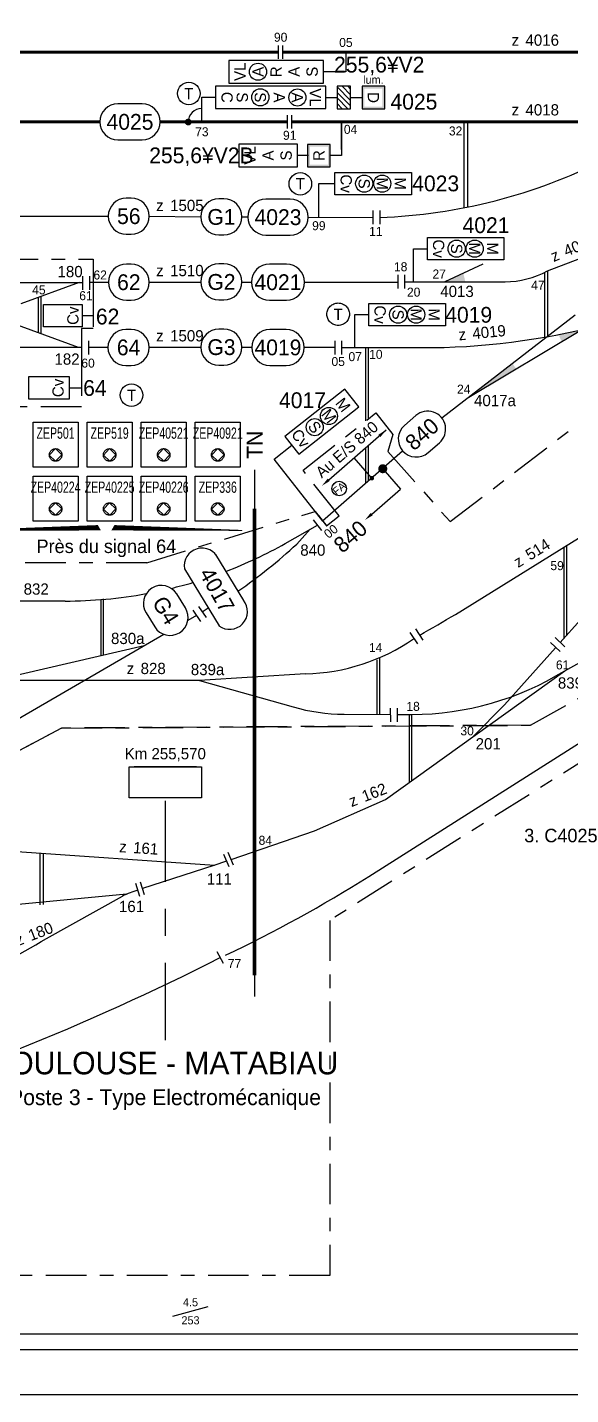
# Model space of a CAD drawing. Header units: metres. Extents: x 0 to 4410, y 0 to 594.
# Drawn here: x 1283.7 to 1404.3, y 0 to 303.5 of the extents above; entities that cross this region are included whole.
import ezdxf
from ezdxf.enums import TextEntityAlignment as Align

# ---------------------------------------------------------------- set-up
doc = ezdxf.new("R2010")
doc.units = ezdxf.units.M
doc.linetypes.add('AXES', pattern=[36, 18, -6, 6, -6])
doc.linetypes.add('CONTINU', pattern=[5000, 5000, 0])
for name, color, linetype in [('FORMAT', 7, 'Continuous'), ('PRI ES', 7, 'Continuous'), ('PROFIL', 7, 'Continuous'), ('ptce', 7, 'CONTINU'), ('voies', 7, 'Continuous')]:
    doc.layers.add(name, color=color, linetype=linetype)
doc.layers.add('Pk invisible', color=250, linetype='Continuous', plot=False)
doc.styles.add('es_norme', font='es_isocp.shx')
doc.styles.add('ISO8C1', font='es_isocp.shx')
doc.styles.add('SIMPLEX', font='simplex', dxfattribs={"width": 0.7})

# ---------------------------------------------------------------- blocks, each defined once
blk = doc.blocks.new('TCR')
at = {"linetype": 'Continuous'}
for p, q in [((2.5, 7.5), (-2.5, 7.5)), ((-2.5, 7.5), (-2.5, 2.5)), ((2.5, 2.5), (2.5, 7.5)), ((-2.5, 2.5), (0, 2.5)), ((0, 0), (0, 2.5)), ((0, 2.5), (2.5, 2.5))]:
    blk.add_line(p, q, dxfattribs=at)
for points in [[(-2.5, 7.5), (2.5, 7.5), (-2, 7), (2, 7)], [(-2.5, 2.5), (-2.5, 7.5), (-2, 3), (-2, 7)], [(2.5, 7.5), (2.5, 2.5), (2, 7), (2, 3)], [(2.5, 2.5), (-2.5, 2.5), (2, 3), (-2, 3)]]:
    blk.add_solid(points, dxfattribs=at)
at = {"linetype": 'Continuous', "style": 'SIMPLEX', "width": 0.7}
blk.add_attdef('OO', text='', height=2.5, dxfattribs=at).set_placement((0, 5), align=Align.MIDDLE)
blk = doc.blocks.new('*X20')
at = {"color": 0, "linetype": 'Continuous'}
for p, q in [((200.5, 65.62), (202.38, 67.5)), ((200.5, 66.86), (201.14, 67.5)), ((200.62, 64.5), (203.62, 67.5)), ((201.86, 64.5), (204.86, 67.5)), ((203.09, 64.5), (205.5, 66.91)), ((204.33, 64.5), (205.5, 65.67))]:
    blk.add_line(p, q, dxfattribs=at)
blk = doc.blocks.new('BJ')
at = {"linetype": 'Continuous'}
for p, q in [((2.5, 5.5), (-2.5, 5.5)), ((-2.5, 5.5), (-2.5, 2.5)), ((2.5, 2.5), (2.5, 5.5)), ((-2.5, 2.5), (0, 2.5)), ((0, 0), (0, 2.5)), ((0, 2.5), (2.5, 2.5))]:
    blk.add_line(p, q, dxfattribs=at)
blk.add_blockref('*X20', (-203, -62), dxfattribs=at)
blk = doc.blocks.new('JOINT')
for p, q in [((-0.75, 1.5), (-0.75, -1.5)), ((0.75, 1.5), (0.75, -1.5))]:
    blk.add_line(p, q)
blk = doc.blocks.new('nzone')
at = {"style": 'es_norme'}
blk.add_text('z', height=2.5, dxfattribs=at).set_placement((-1.78, 1.41))
blk.add_attdef('ZONE', (1.31, 1.41), '', height=2.5, dxfattribs=at)
blk = doc.blocks.new('TEL')
blk.add_circle((0, 0), 2.5)
at = {"linetype": 'Continuous', "style": 'ISO8C1'}
blk.add_attdef('TEXTEG', text='', height=2.5, dxfattribs=at).set_placement((-4, -1), align=Align.RIGHT)
at = {"style": 'ISO8C1'}
blk.add_attdef('OO', text='', height=2.5, dxfattribs=at).set_placement((0, 0), align=Align.MIDDLE)
at = {"linetype": 'Continuous', "style": 'ISO8C1'}
blk.add_attdef('TEXTED', (4, -1), '', height=2.5, dxfattribs=at)
blk = doc.blocks.new('FLSIG-DR')
at = {"linetype": 'Continuous'}
blk.add_lwpolyline([(2.12, -2.12, 0, 0.8, 0), (1.39, -1.39, 0, 0, 0), (0, 0, 0, 0, 0)], format="xyseb", dxfattribs=at)
blk = doc.blocks.new('zep')
for p, q in [((0, 10), (10, 10)), ((0, 0), (0, 10)), ((10, 10), (10, 0)), ((10, 0), (0, 0))]:
    blk.add_line(p, q)
at = {"linetype": 'CONTINU'}
blk.add_lwpolyline([(6.39, 2.72), (4.98, 4.09), (3.61, 2.68), (5.02, 1.31)], close=True, dxfattribs=at)
blk.add_circle((5, 2.7), 1.39, dxfattribs=at)
at = {"linetype": 'CONTINU', "style": 'ISO8C1', "width": 0.7}
blk.add_attdef('1L', text='', height=2.5, dxfattribs=at).set_placement((5, 6.29), align=Align.CENTER)
blk = doc.blocks.new('DECLIV1')
blk.add_line((-3.91, -1.05), (3.91, 1.05))
at = {"linetype": 'CONTINU', "style": 'ISO8C1', "flags": 1}
blk.add_attdef('PK', text='', height=1.8, dxfattribs=at).set_placement((0, 6.39), align=Align.MIDDLE)
at = {"color": 0, "linetype": 'Continuous', "style": 'ISO8C1'}
for tag, p in [('DECLI', (0, 2)), ('DISTANCE', (0, -2))]:
    blk.add_attdef(tag, text='', height=1.8, dxfattribs=at).set_placement(p, align=Align.MIDDLE)

msp = doc.modelspace()

# ---------------------------------------------------------------- linework, layer by layer
at = {"linetype": 'Continuous'}
for p, q in [((1353.398, 276.377), (1353.398, 282.524)), ((1353.398, 282.524), (1353.398, 275.024)), ((1348.398, 261.307), (1348.398, 268.807)), ((1277.083, 261.589), (1301.662, 261.589)), ((1310.771, 261.559), (1322.218, 261.448)), ((1331.327, 261.417), (1332.633, 261.413)), ((1346.029, 261.362), (1360.398, 261.307)), ((1399.157, 249.414), (1436.802, 263.862)), ((1376.408, 247.048), (1384.88, 251.024)), ((1398.451, 249.053), (1398.451, 234.725)), ((1399.157, 249.414), (1399.157, 234.893)), ((1222.616, 246.87), (1295.936, 246.87)), ((1295.185, 246.858), (1282.26, 242.123)), ((1297.502, 246.927), (1301.675, 246.927)), ((1310.757, 246.927), (1322.219, 246.927)), ((1331.327, 246.927), (1333.416, 246.927)), ((1345.215, 246.927), (1365.809, 246.927)), ((1367.409, 247.041), (1389.708, 247.041)), ((1295.085, 232.445), (1271.684, 240.974)), ((1375.684, 216.788), (1405.258, 239.655)), ((1381.705, 221.426), (1406.882, 236.48)), ((1295.686, 232.452), (1218.331, 232.452)), ((1301.581, 232.452), (1297.254, 232.452)), ((1322.219, 232.452), (1310.757, 232.452)), ((1333.495, 232.452), (1331.327, 232.452)), ((1351.911, 232.452), (1345.136, 232.452)), ((1353.409, 232.403), (1373.672, 232.403)), ((1358.849, 216.19), (1358.849, 232.403)), ((1359.411, 216.634), (1359.411, 232.403)), ((1349.238, 193.943), (1366.99, 209.497)), ((1358.849, 202.288), (1358.849, 210.235)), ((1359.411, 202.777), (1359.411, 210.723)), ((1334.087, 205.271), (1334.087, 192.231)), ((1362.576, 205.525), (1366.51, 200.994)), ((1334.087, 197.687), (1334.087, 88.346)), ((1340.939, 188.915), (1348.061, 193.013)), ((1346.438, 192.079), (1343.503, 188.784)), ((1378.73, 173.203), (1408.138, 191.45)), ((1401.955, 166.973), (1415.829, 182.527)), ((1289.153, 176.157), (1220.238, 176.157)), ((1292.062, 176.157), (1289.153, 176.157)), ((1323.849, 174.589), (1322.527, 173.697)), ((1321.229, 172.944), (1319.309, 171.829)), ((1314.023, 168.762), (1258.246, 136.39)), ((1309.591, 166.189), (1276.728, 158.559)), ((1389.584, 153.122), (1400.882, 165.772)), ((1402.95, 160.665), (1409.818, 164.462)), ((1313.693, 158.527), (1271.005, 158.527)), ((1321.932, 158.539), (1342.691, 152.676)), ((1345.442, 159.991), (1321.935, 158.522)), ((1363.156, 132.094), (1402.977, 160.675)), ((1382.619, 146.06), (1389.584, 153.122)), ((1353.978, 151.051), (1364.276, 150.984)), ((1365.719, 150.974), (1369.058, 150.99)), ((1306.267, 139.33), (1322.358, 139.33)), ((1306.267, 132.487), (1306.267, 139.33)), ((1321.208, 139.33), (1307.417, 139.33)), ((1321.208, 139.33), (1307.417, 139.33)), ((1322.358, 139.33), (1322.358, 132.487)), ((1322.358, 132.487), (1306.267, 132.487)), ((1347.462, 125.151), (1363.156, 132.094)), ((1328.91, 118.784), (1347.462, 125.151)), ((1280.295, 120.647), (1325.236, 117.553)), ((1325.146, 117.492), (1327.961, 118.458)), ((1328.514, 117.164), (1327.336, 119.923)), ((1329.434, 117.556), (1328.256, 120.315)), ((1325.121, 117.476), (1309.246, 112.324)), ((1308.663, 110.567), (1307.78, 113.434)), ((1309.676, 110.921), (1308.792, 113.788)), ((1305.706, 111.059), (1266.04, 107.342)), ((1287.962, 101.239), (1304.804, 110.657)), ((1327.236, 95.687), (1325.809, 98.326))]:
    msp.add_line(p, q, dxfattribs=at)
for p, q in [((1380.589, 282.524), (1380.589, 263.45)), ((1381.411, 282.524), (1381.411, 263.613)), ((1351.962, 266.307), (1351.962, 271.307)), ((1351.962, 271.307), (1368.962, 271.307)), ((1368.962, 271.307), (1368.962, 266.307)), ((1348.398, 268.807), (1351.962, 268.807)), ((1348.398, 261.307), (1348.398, 266.979)), ((1368.962, 266.307), (1351.962, 266.307)), ((1372.476, 251.868), (1372.476, 256.868)), ((1372.476, 256.868), (1389.476, 256.868)), ((1389.476, 256.868), (1389.476, 251.868)), ((1369.398, 254.368), (1372.476, 254.368)), ((1369.398, 247.041), (1369.398, 254.368)), ((1389.476, 251.868), (1372.476, 251.868)), ((1298.317, 246.87), (1298.317, 239.495)), ((1287.311, 241.995), (1295.899, 241.995)), ((1287.311, 236.995), (1287.311, 241.995)), ((1295.899, 241.995), (1295.899, 236.995)), ((1359.488, 237.23), (1359.488, 242.23)), ((1359.488, 242.23), (1376.488, 242.23)), ((1376.488, 242.23), (1376.488, 237.23)), ((1295.899, 236.995), (1287.311, 236.995)), ((1298.317, 239.495), (1295.899, 239.495)), ((1356.411, 239.73), (1359.488, 239.73)), ((1356.411, 232.403), (1356.411, 239.73)), ((1356.411, 232.403), (1356.411, 238.12)), ((1376.488, 237.23), (1359.488, 237.23)), ((1295.686, 232.452), (1295.686, 223.46)), ((1284.01, 220.96), (1284.01, 225.96)), ((1284.01, 225.96), (1293.01, 225.96)), ((1293.01, 225.96), (1293.01, 220.96)), ((1293.044, 223.46), (1295.686, 223.46)), ((1293.01, 220.96), (1284.01, 220.96))]:
    msp.add_line(p, q)
at = {"linetype": 'AXES'}
for p, q in [((1321.935, 158.522), (1313.693, 158.527)), ((1314.264, 131.83), (1314.264, 78.651))]:
    msp.add_line(p, q, dxfattribs=at)
at = {"const_width": 0.7}
for points in [[(971.911, 298), (1339.411, 298)], [(1340.411, 298), (1449.411, 298)], [(973.411, 282.524), (1299.785, 282.524)], [(1313.181, 282.524), (1341.398, 282.524)], [(1342.398, 282.524), (1425.942, 282.524)]]:
    msp.add_lwpolyline(points, dxfattribs=at)
at = {"linetype": 'Continuous'}
for points in [[(1354.397, 298.139), (1354.397, 293.639), (1349.397, 293.639)], [(1322.398, 282.47), (1322.398, 287.97), (1325.46, 287.97)], [(1346.127, 275.054), (1346.127, 275.054), (1343.627, 275.054)], [(1349.285, 193.886), (1338.451, 207.629), (1342.377, 210.724)], [(1360.141, 195.464), (1366.51, 200.994)], [(1325.488, 186.493), (1331.677, 176.263)], [(1359.46, 115.023), (1423.417, 155.556)]]:
    msp.add_lwpolyline(points, dxfattribs=at)
for points in [[(1349.397, 296.139), (1328.397, 296.139), (1328.397, 291.139), (1349.397, 291.139)], [(1325.46, 285.47), (1349.929, 285.47), (1349.929, 290.47), (1325.46, 290.47)], [(1343.627, 277.554), (1330.627, 277.554), (1330.627, 272.554), (1343.627, 272.554)], [(1343.925, 208.761), (1357.275, 219.286), (1354.18, 223.212), (1340.83, 212.688)]]:
    msp.add_lwpolyline(points, close=True, dxfattribs=at)
for points, format in [([(1303.785, 278.524), (1309.181, 278.524, 1), (1309.181, 286.524), (1303.785, 286.524, 1), (1303.785, 278.524, 1)], "xyb"), ([(1305.662, 257.589), (1306.771, 257.589, 1), (1306.771, 265.589), (1305.662, 265.589, 1), (1305.662, 257.589, 1)], "xyb"), ([(1326.218, 257.417), (1327.327, 257.417, 1), (1327.327, 265.417), (1326.218, 265.417, 1), (1326.218, 257.417, 1)], "xyb"), ([(1336.617, 257.382), (1342.014, 257.362, 1), (1342.044, 265.362), (1336.648, 265.382, 1), (1336.617, 257.382, 1)], "xyb"), ([(1305.675, 242.927), (1306.757, 242.927, 1), (1306.757, 250.927), (1305.675, 250.927, 1), (1305.675, 242.927, 1)], "xyb"), ([(1326.218, 242.993), (1327.327, 242.993, 1), (1327.327, 250.993), (1326.218, 250.993, 1), (1326.218, 242.993, 1)], "xyb"), ([(1337.416, 242.927), (1341.215, 242.927, 1), (1341.215, 250.927), (1337.416, 250.927, 1), (1337.416, 242.927, 1)], "xyb"), ([(1305.581, 228.452), (1306.757, 228.452, 1), (1306.757, 236.452), (1305.581, 236.452, 1), (1305.581, 228.452, 1)], "xyb"), ([(1326.218, 228.517), (1327.327, 228.517, 1), (1327.327, 236.517), (1326.218, 236.517, 1), (1326.218, 228.517, 1)], "xyb"), ([(1337.495, 228.452), (1341.136, 228.452, 1), (1341.136, 236.452), (1337.495, 236.452, 1), (1337.495, 228.452, 1)], "xyb"), ([(1372.633, 209.099), (1375.162, 211.296, 1), (1369.917, 217.336), (1367.388, 215.14, 1), (1372.633, 209.099, 1)], "xyb"), ([(1269.469, 194.426, 0, 0, 0), (1270.969, 191.828, 0.2, 1.2, 0), (1299.686, 192.428, 0, 0, 0), (1301.186, 189.83, 0, 0, 0), (1302.686, 192.428, 1.2, 0.2, 0), (1331.402, 191.828, 0, 0, 0), (1332.902, 194.426, 0, 0, 0)], "xyseb"), ([(1358.631, 194.153, 0, 0.7, 0), (1360.141, 195.464, 0.7, 0.7, 0)], "xyseb"), ([(1326.108, 185.486, 0.8881435), (1318.569, 183.289), (1326.239, 170.65)], "xyb"), ([(1310.051, 173.509), (1311.973, 170.417, 1), (1318.767, 174.64), (1316.845, 177.732, 1), (1310.051, 173.509, 1)], "xyb"), ([(1326.228, 170.657, 0.8881435), (1331.639, 176.348, 0.8881435)], "xyb")]:
    msp.add_lwpolyline(points, format=format, dxfattribs=at)
for points, const_width in [([(1319.023, 282.47, 1), (1319.773, 282.47, 1)], 0.75), ([(1362.076, 205.525, 1), (1363.076, 205.525, 1)], 1)]:
    msp.add_lwpolyline(points, format="xyb", close=True, dxfattribs=dict(at, const_width=const_width))
at = {"linetype": 'AXES', "ltscale": 0.5}
for points in [[(1258.865, 271.01), (1277.083, 271.01), (1277.083, 252.051), (1298.317, 252.051), (1298.317, 236.67), (1295.686, 236.67), (1295.686, 219.295), (1267.935, 219.295)], [(1993.417, 229.198), (1683.445, 229.198), (1683.445, 158.298), (1640.921, 158.298), (1640.921, 229.198), (1547.311, 229.198), (1350.796, 105.258), (1350.796, 26.431), (945.479, 26.431)], [(1310.204, 184.672), (1267.744, 184.672), (1267.744, 200.593), (1271.627, 200.593), (1271.627, 219.295)], [(1310.204, 184.672), (1347.568, 196.063), (1350.095, 192.861), (1352.889, 195.065), (1344.903, 205.186), (1361.013, 217.898), (1364.792, 213.109), (1363.697, 209.341), (1377.505, 193.783)], [(1377.505, 193.783), (1408.792, 217.643), (1436.231, 184.168)], [(945.479, 141.105), (1217.483, 141.105), (1229.254, 115.143), (1291.295, 147.955), (1395.368, 148.583), (1426.816, 166.286)], [(1395.368, 148.583), (1395.368, 148.583), (1291.295, 147.955), (1229.254, 115.143), (1217.483, 141.105), (945.479, 141.105)]]:
    msp.add_lwpolyline(points, dxfattribs=at)
at = {"linetype": 'Continuous', "const_width": 0.8}
msp.add_lwpolyline([(1334.087, 196.64), (1334.087, 93.098)], dxfattribs=at)
at = {"linetype": 'Continuous'}
for centre, radius in [((1334.897, 293.639), 1.9), ((1335.398, 287.97), 1.9), ((1343.638, 287.935), 1.9), ((1350.623, 217.225), 1.9), ((1347.482, 214.749), 1.9), ((1352.898, 201.114), 1.615)]:
    msp.add_circle(centre, radius, dxfattribs=at)
for centre in [(1358.462, 268.807), (1362.462, 268.807), (1378.976, 254.368), (1382.976, 254.368), (1365.988, 239.73), (1369.988, 239.73)]:
    msp.add_circle(centre, 1.9)
for centre, radius, start, end in [((1322.398, 282.47), 3, 90, 180), ((1357.514, 382.137), 120.91, 272.0783, 296.66551), ((1389.708, 267.041), 20, 270, 298.19235), ((1371.737, 386.376), 153.985, 270.71984, 285.61562), ((1292.062, 276.157), 100, 290.91878, 299.25939), ((1261.018, 278.646), 121.979, 304.69104, 312.54918), ((1292.062, 276.157), 100, 283.63113, 286.46678), ((1292.062, 276.157), 100, 270, 280.38644), ((662.133, 1397.15), 1418.294, 299.977332, 300.348109), ((1344.372, 204.097), 44.12, 271.38964, 304.60273), ((1368.906, 215.722), 64.732, 270.13456, 301.72995), ((1353.978, 191.051), 40, 253.61057, 270), ((1199.24, 368.656), 300, 295.34716, 302.28064), ((1317.468, 83.461), 30, 107.95114, 114.96817), ((1007.112, 588.565), 562.462, 295.48251, 299.95519), ((1064.727, 614.567), 580.014, 286.990749, 296.831551)]:
    msp.add_arc(centre, radius, start, end, dxfattribs=at)
at = {"layer": 'FORMAT', "linetype": 'Continuous', "ltscale": 0.8}
for points in [[(0, 0), (4410, 0), (4410, 594), (0, 594)], [(10, 10), (4400, 10), (4400, 584), (10, 584)]]:
    msp.add_lwpolyline(points, close=True, dxfattribs=at)
at = {"layer": 'Pk invisible', "linetype": 'Continuous'}
for p, q in [((1286.193, 235.686), (1286.193, 243.564)), ((1286.755, 235.481), (1286.755, 243.77)), ((1402.868, 167.997), (1402.868, 188.18)), ((1403.43, 168.627), (1403.43, 188.529)), ((1300.069, 163.978), (1300.069, 176.524)), ((1300.631, 164.109), (1300.631, 176.616)), ((1361.362, 151.003), (1361.362, 163.103)), ((1361.924, 150.999), (1361.924, 163.446)), ((1368.496, 135.927), (1368.496, 150.956)), ((1369.058, 136.33), (1369.058, 150.99)), ((1286.538, 108.699), (1286.538, 120.217)), ((1287.304, 108.793), (1287.304, 120.165))]:
    msp.add_line(p, q, dxfattribs=at)
at = {"layer": 'PRI ES'}
for p, q in [((1295.936, 248.244), (1295.936, 245.244)), ((1297.502, 248.244), (1297.502, 245.244)), ((1295.686, 233.897), (1295.686, 230.897)), ((1297.254, 233.897), (1297.254, 230.897))]:
    msp.add_line(p, q, dxfattribs=at)
at = {"layer": 'PROFIL', "linetype": 'Continuous'}
msp.add_line((141.967, 13.5), (2552.917, 13.5), dxfattribs=at)
at = {"layer": 'ptce', "linetype": 'Continuous'}
msp.add_line((1360.148, 203.416), (1356.214, 207.947), dxfattribs=at)
msp.add_lwpolyline([(1350.598, 203.07), (1363.34, 214.134)], dxfattribs=at)
for points in [[(1363.34, 214.134, 0, 0.7, 0), (1361.83, 212.823, 0.7, 0.7, 0)], [(1349.088, 201.759, 0, 0.7, 0), (1350.598, 203.07, 0.7, 0.7, 0)]]:
    msp.add_lwpolyline(points, format="xyseb", dxfattribs=at)
at = {"layer": 'ptce', "linetype": 'Continuous', "const_width": 0.5}
msp.add_lwpolyline([(1359.898, 203.416, 1), (1360.398, 203.416, 1)], format="xyb", close=True, dxfattribs=at)
at = {"layer": 'voies', "linetype": 'Continuous'}
for p, q in [((1339.411, 296.5), (1339.411, 299.5)), ((1340.411, 296.5), (1340.411, 299.5)), ((1341.398, 281.024), (1341.398, 284.024)), ((1342.398, 281.024), (1342.398, 284.024))]:
    msp.add_line(p, q, dxfattribs=at)
for points in [[(1376.392, 247.041), (1380.464, 248.956), (1380.892, 247.041)], [(1406.814, 236.439), (1402.284, 233.703), (1401.568, 235.308)], [(1381.682, 221.426), (1392.208, 227.617), (1391.405, 228.844)]]:
    msp.add_solid(points, dxfattribs=at)

# ---------------------------------------------------------------- block references
at = {"linetype": 'Continuous'}
for name, p, values in [('nzone', (1392.941, 298), {'ZONE': '4016'}), ('nzone', (1392.941, 282.524), {'ZONE': '4018'}), ('TEL', (1344.29, 268.775), {'OO': 'T'}), ('TEL', (1306.83, 221.836), {'OO': 'T'}), ('zep', (1284.962, 205.887), {'1L': 'ZEP501'}), ('zep', (1296.962, 205.887), {'1L': 'ZEP519'}), ('zep', (1308.962, 205.887), {'1L': 'ZEP40521'}), ('zep', (1320.962, 205.887), {'1L': 'ZEP40921'}), ('zep', (1284.962, 193.887), {'1L': 'ZEP40224'}), ('zep', (1296.962, 193.887), {'1L': 'ZEP40225'}), ('zep', (1308.962, 193.887), {'1L': 'ZEP40226'}), ('zep', (1320.962, 193.887), {'1L': 'ZEP336'})]:
    msp.add_blockref(name, p, dxfattribs=at).add_auto_attribs(values)
at = {"color": 4, "linetype": 'Continuous'}
msp.add_blockref('TEL', (1319.529, 288.797), dxfattribs=at).add_auto_attribs({'OO': 'T'})
at = {"linetype": 'Continuous'}
for name, p, rotation in [('BJ', (1349.928, 287.905), 270), ('FLSIG-DR', (1342.377, 210.724), 291.7159679724258), ('FLSIG-DR', (1342.377, 210.724), 323.1883973280033)]:
    msp.add_blockref(name, p, dxfattribs=dict(at, rotation=rotation))
ref = msp.add_blockref('TCR', (1355.501, 287.905), dxfattribs=dict(rotation=270))
ref.add_attrib('OO', 'D', dxfattribs={"linetype": 'CONTINU', "height": 2.5, "rotation": 270, "style": 'es_norme'}).set_placement((1360.501, 287.905), align=Align.MIDDLE)
ref = msp.add_blockref('TCR', (1353.398, 275.024), dxfattribs=dict(at, rotation=90))
ref.add_attrib('OO', 'R', dxfattribs={"linetype": 'CONTINU', "height": 2.5, "rotation": 90, "style": 'es_norme'}).set_placement((1348.398, 275.024), align=Align.MIDDLE)
for p, values in [((1314.07, 261.307), {'ZONE': '1505'}), ((1314.07, 246.852), {'ZONE': '1510'}), ((1314.07, 232.377), {'ZONE': '1509'}), ((1281.571, 176.157), {'ZONE': '832'}), ((1307.528, 158.527), {'ZONE': '828'})]:
    msp.add_blockref('nzone', p).add_auto_attribs(values)
for p in [(1361.148, 261.307), (1366.661, 247.049), (1352.661, 232.411)]:
    msp.add_blockref('JOINT', p)
at = {"linetype": 'Continuous', "rotation": 22.49103795224171}
msp.add_blockref('nzone', (1402.678, 250.765), dxfattribs=at).add_auto_attribs({'ZONE': '4021'})
for p, rotation, values in [((1381.415, 232.76), 5.432070561738105, {'ZONE': '4019'}), ((1394.885, 183.208), 31.76994086925614, {'ZONE': '514'}), ((1357.814, 129.731), 21.126409526137, {'ZONE': '162'}), ((1305.704, 118.898), 356.0615806961168, {'ZONE': '161'}), ((1283.772, 98.856), 21.126409526137, {'ZONE': '180'})]:
    msp.add_blockref('nzone', p, dxfattribs=dict(rotation=rotation)).add_auto_attribs(values)
for p, rotation in [((1348.649, 193.478), 38.30676563294413), ((1370.049, 168.331), 33.60419669153192), ((1365.018, 150.857), 0.465881636422308)]:
    msp.add_blockref('JOINT', p, dxfattribs=dict(rotation=rotation))
at = {"xscale": -1}
for p, rotation in [((1321.904, 173.288), 34.47690136995519), ((1401.393, 166.494), 226.5807781179931)]:
    msp.add_blockref('JOINT', p, dxfattribs=dict(at, rotation=rotation))
at = {"layer": 'PROFIL', "linetype": 'Continuous'}
msp.add_blockref('DECLIV1', (1319.907, 18.5), dxfattribs=at).add_auto_attribs({'DECLI': '4.5', 'DISTANCE': '253'})
at = {"layer": 'ptce', "linetype": 'Continuous'}
msp.add_blockref('TEL', (1352.68, 239.814), dxfattribs=at).add_auto_attribs({'OO': 'T'})

# ---------------------------------------------------------------- texts
at = {"linetype": 'Continuous', "style": 'es_norme'}
for s, height, p in [('05', 2, (1354.397, 300.139)), ('4025', 3.5, (1306.483, 282.524)), ('73', 2, (1322.428, 280.315)), ('04', 2, (1355.435, 280.854)), ('56', 3.5, (1306.216, 261.589)), ('G1', 3.5, (1326.773, 261.417)), ('62', 3.5, (1306.216, 246.927)), ('G2', 3.5, (1326.773, 246.993)), ('4021', 3.5, (1339.316, 246.927)), ('64', 3.5, (1306.169, 232.452)), ('G3', 3.5, (1326.773, 232.517))]:
    msp.add_text(s, height=height, dxfattribs=at).set_placement(p, align=Align.MIDDLE)
for s, height, rotation, p in [('VL', 2.5, 90, (1330.897, 293.639)), ('A', 2.5, 90, (1334.897, 293.639)), ('R', 2.5, 90, (1338.897, 293.639)), ('A', 2.5, 90, (1342.897, 293.639)), ('S', 2.5, 90, (1346.897, 293.639)), ('C', 2.5, 270, (1328.02, 287.97)), ('S', 2.5, 270, (1331.398, 287.97)), ('S', 2.5, 270, (1335.398, 287.97)), ('A', 2.5, 270, (1339.638, 287.935)), ('A', 2.5, 270, (1343.638, 287.935)), ('VL', 2.5, 270, (1347.638, 287.935)), ('VL', 2.5, 90, (1333.127, 275.054)), ('A', 2.5, 90, (1337.127, 275.054)), ('S', 2.5, 90, (1341.127, 275.054)), ('4023', 3.5, 359.78155, (1339.331, 261.372)), ('M', 2.5, 308.04737, (1350.623, 217.225)), ('M', 2.5, 308.04737, (1353.764, 219.701)), ('S', 2.5, 308.04737, (1347.482, 214.749)), ('Au E/S 840', 2.5, 41, (1354.575, 209.834)), ('840', 3.5, 40.96833, (1371.275, 213.218)), ('Cv', 2.5, 308.04737, (1344.341, 212.272))]:
    msp.add_text(s, height=height, rotation=rotation, dxfattribs=at).set_placement(p, align=Align.MIDDLE)
at = {"linetype": 'Continuous', "lineweight": 50, "style": 'es_norme'}
msp.add_text('255,6¥V2', height=3.5, dxfattribs=at).set_placement((1361.791, 294.92), align=Align.MIDDLE)
at = {"style": 'es_norme'}
for s, height, p in [('lum.', 1.8, (1360.49, 291.868)), ('32', 2, (1378.741, 280.499)), ('99', 2, (1348.392, 259.464)), ('62', 2, (1299.857, 248.528)), ('47', 2, (1397.01, 246.289)), ('20', 2, (1369.437, 244.722)), ('07', 2, (1356.454, 230.408)), ('10', 2, (1361.041, 230.911)), ('60', 2, (1297.168, 228.968)), ('84', 2, (1336.509, 123.051))]:
    msp.add_text(s, height=height, dxfattribs=at).set_placement(p, align=Align.MIDDLE_CENTER)
at = {"linetype": 'Continuous', "lineweight": 50, "style": 'es_norme'}
for s, p in [('4025', (1369.494, 286.993)), ('255,6¥V2B', (1322.331, 275.083))]:
    msp.add_text(s, height=3.5, dxfattribs=at).set_placement(p, align=Align.MIDDLE_CENTER)
at = {"style": 'es_norme'}
for s, rotation, p in [('Cv', 270, (1354.462, 268.807)), ('S', 270, (1358.462, 268.807)), ('M', 270, (1362.462, 268.807)), ('M', 270, (1366.462, 268.807)), ('Cv', 270, (1374.976, 254.368)), ('S', 270, (1378.976, 254.368)), ('M', 270, (1382.976, 254.368)), ('M', 270, (1386.976, 254.368)), ('Cv', 90, (1293.811, 239.495)), ('Cv', 270, (1361.988, 239.73)), ('S', 270, (1365.988, 239.73)), ('M', 270, (1369.988, 239.73)), ('M', 270, (1373.988, 239.73)), ('Cv', 90, (1290.51, 223.46))]:
    msp.add_text(s, height=2.5, rotation=rotation, dxfattribs=at).set_placement(p, align=Align.MIDDLE)
at = {"lineweight": 50, "style": 'es_norme'}
for s, p in [('4023', (1374.322, 268.853)), ('4021', (1385.493, 259.58)), ('62', (1301.517, 239.303)), ('4019', (1381.651, 239.691)), ('64', (1298.686, 223.45)), ('4017', (1344.761, 220.73))]:
    msp.add_text(s, height=3.5, dxfattribs=at).set_placement(p, align=Align.MIDDLE_CENTER)
at = {"style": 'es_norme'}
for s, p in [('180', (1290.391, 248.035)), ('4013', (1375.337, 243.635)), ('182', (1289.718, 228.609)), ('4017a', (1382.837, 219.409)), ('840', (1344.269, 186.211)), ('830a', (1302.263, 166.604)), ('839a', (1319.979, 159.701)), ('839b', (1401.434, 156.726)), ('201', (1383.192, 143.222)), ('111', (1323.516, 113.204)), ('161', (1304.033, 107.117))]:
    msp.add_text(s, height=2.5, dxfattribs=at).set_placement(p)
at = {"linetype": 'Continuous', "style": 'es_norme'}
for s, height, p in [('4019', 3.5, (1339.316, 232.452)), ('Km 255,570', 2.5, (1314.313, 142.274))]:
    msp.add_text(s, height=height, dxfattribs=at).set_placement(p, align=Align.MIDDLE_CENTER)
msp.add_text('TN', height=3.5, rotation=90, dxfattribs=at).set_placement((1335.897, 207.721))
at = {"style": 'es_norme'}
for s, height, rotation, p in [('FA', 1.7, 38.67698, (1352.898, 201.114)), ('4017', 3.5, 299.19747, (1325.796, 178.604))]:
    msp.add_text(s, height=height, rotation=rotation, dxfattribs=at).set_placement(p, align=Align.MIDDLE_CENTER)
at = {"linetype": 'Continuous', "style": 'es_norme'}
for s, height, rotation, p in [('00', 2, 38.04737, (1351.062, 191.628)), ('G4', 3.5, 301.86735, (1314.409, 174.075))]:
    msp.add_text(s, height=height, rotation=rotation, dxfattribs=at).set_placement(p, align=Align.MIDDLE_CENTER)
at = {"linetype": 'Continuous', "lineweight": 50, "style": 'es_norme'}
msp.add_text('840', height=3.5, rotation=41, dxfattribs=at).set_placement((1359.488, 191.722), align=Align.RIGHT)
at = {"linetype": 'Continuous', "style": 'es_norme'}
msp.add_text('Près du signal 64', height=3, dxfattribs=at).set_placement((1301.238, 185.909), align=Align.BOTTOM_CENTER)
msp.add_text('3. C4025', height=3, dxfattribs=at).set_placement((1393.972, 122.603))
at = {"linetype": 'Continuous', "insert": (1314.264, 69.651), "char_height": 5, "width": 86.5, "attachment_point": 5, "style": 'es_norme'}
msp.add_mtext('TOULOUSE - MATABIAU\\P{\\H0.7x;Poste 3 - Type Electromécanique}', dxfattribs=at)
at = {"layer": 'Pk invisible', "style": 'es_norme'}
for s, p in [('90', (1339.916, 301.299)), ('91', (1341.932, 279.531)), ('32', (1378.741, 280.499)), ('11', (1361.039, 258.206)), ('18', (1366.551, 250.355)), ('27', (1375.101, 248.745)), ('45', (1286.259, 245.232)), ('61', (1296.7, 243.937)), ('05', (1352.683, 229.322)), ('24', (1380.553, 223.187)), ('59', (1401.268, 184.013)), ('14', (1360.993, 165.815)), ('61', (1402.493, 161.981)), ('18', (1369.309, 152.781)), ('30', (1381.297, 147.347))]:
    msp.add_text(s, height=2, dxfattribs=at).set_placement(p, align=Align.MIDDLE_CENTER)
msp.add_text('77', height=2, dxfattribs=at).set_placement((1328.191, 94.694))

doc.saveas('drawing.dxf')
